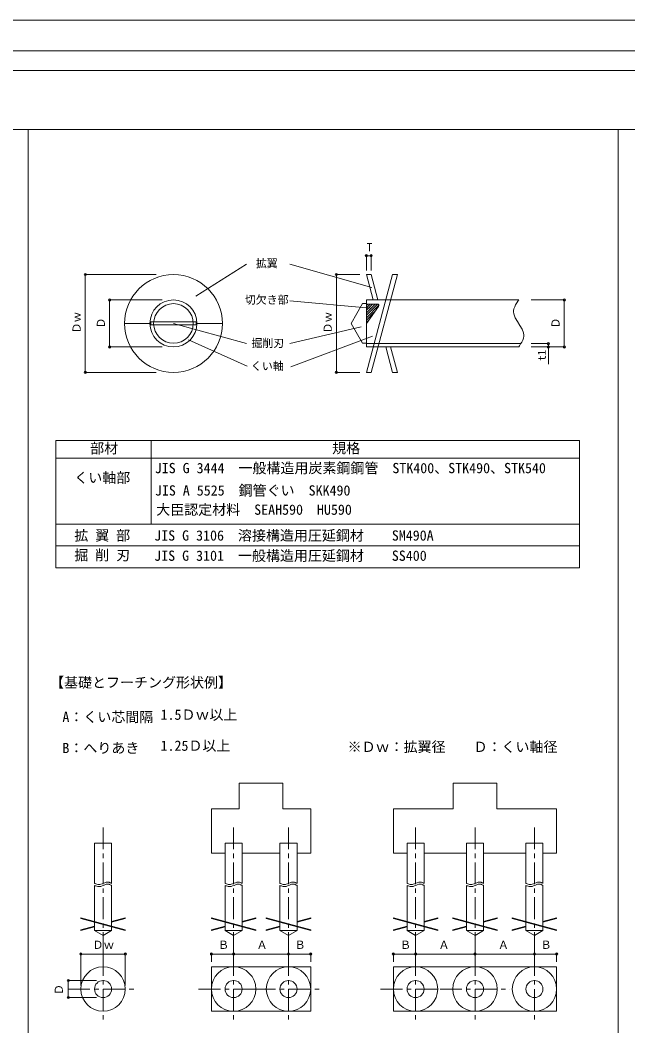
# Model space of a CAD drawing. Units: millimetres, scale not verified. Extents: x -5940 to 5926, y -4200 to 4200.
# Drawn here: x -37 to 2744, y -405 to 4200 of the extents above; entities that cross this region are included whole.
import ezdxf
from ezdxf.enums import TextEntityAlignment as Align

# ---------------------------------------------------------------- set-up
doc = ezdxf.new("R2010")
doc.units = ezdxf.units.MM
doc.header["$LTSCALE"] = 20
doc.header["$PDMODE"] = 32
doc.header["$PDSIZE"] = 10
doc.linetypes.add('CHAIN1', pattern=[8, 5, -1, 1, -1])
for name, color, linetype, lineweight in [('0-2__J_POINT', 7, 'Continuous', 18), ('0-5_HYOU', 7, 'Continuous', 18), ('0-8_TEXT', 7, 'Continuous', 18), ('0-9_WAKU', 7, 'Continuous', 18), ('1-0', 7, 'Continuous', 18), ('F-0', 7, 'Continuous', 18), ('F-2', 7, 'Continuous', 18), ('F-F', 7, 'Continuous', 18)]:
    doc.layers.add(name, color=color, linetype=linetype, lineweight=lineweight)
doc.styles.add('ＭＳ ゴシック', font='')
doc.styles.get('ＭＳ ゴシック').set_extended_font_data('MS Gothic')

msp = doc.modelspace()

# ---------------------------------------------------------------- linework, layer by layer
at = {"layer": '0-2__J_POINT'}
for p, q in [((1547.45, 3120.98), (1569.29, 3120.98)), ((1547.45, 3120.98), (1547.45, 3053.45)), ((1569.29, 3053.45), (1569.29, 3120.98)), ((999.12, 3081.73), (767.86, 2936.52)), ((1197.47, 3081.73), (1572.43, 2975.77)), ((261.46, 3034.99), (585.53, 3034.99)), ((1410.43, 3034.99), (1410.43, 2586.97)), ((1410.43, 3034.99), (1516.95, 3034.99)), ((1547.45, 3034.99), (1569.29, 3034.99)), ((1667.5, 3034.99), (1547.45, 2586.97)), ((1578.63, 2918.62), (1547.45, 3034.99)), ((1569.29, 2586.97), (1689.34, 3034.99)), ((1569.29, 3034.99), (1600.48, 2918.62)), ((1667.5, 3034.99), (1689.34, 3034.99)), ((1197.47, 2915.27), (1564.88, 2881.65)), ((1477.85, 2810.98), (1530.27, 2901.78)), ((1547.45, 2901.78), (1530.27, 2901.78)), ((1547.45, 2918.62), (1547.45, 2703.35)), ((1547.45, 2918.62), (2244.46, 2918.62)), ((2452.89, 2918.62), (2301.06, 2918.62)), ((2452.89, 2703.35), (2452.89, 2918.62)), ((560.64, 2817.84), (560.64, 2810.98)), ((560.64, 2817.84), (664.85, 2817.84)), ((560.64, 2804.13), (560.64, 2810.98)), ((769.06, 2817.84), (664.85, 2817.84)), ((664.85, 2810.98), (999.12, 2719.44)), ((769.06, 2817.84), (769.06, 2810.98)), ((769.06, 2804.13), (769.06, 2810.98)), ((1477.85, 2810.98), (1530.27, 2720.18)), ((560.64, 2804.13), (664.85, 2804.13)), ((769.06, 2804.13), (664.85, 2804.13)), ((1197.47, 2719.44), (1523.86, 2794.76)), ((1547.45, 2720.18), (1530.27, 2720.18)), ((2254.42, 2718.83), (1547.45, 2718.83)), ((612.73, 2703.35), (372.51, 2703.35)), ((1547.45, 2703.35), (2244.46, 2703.35)), ((1636.32, 2703.35), (1667.5, 2586.97)), ((1689.34, 2586.97), (1658.16, 2703.35)), ((2380.37, 2703.35), (2301.06, 2703.35)), ((2452.89, 2703.35), (2301.06, 2703.35)), ((1410.43, 2586.97), (1516.95, 2586.97)), ((1547.45, 2586.97), (1569.29, 2586.97)), ((1667.5, 2586.97), (1689.34, 2586.97)), ((126.42, 2275.19), (2363.43, 2275.19)), ((126.42, 2275.19), (2522.59, 2275.19)), ((126.42, 2275.19), (126.42, 1893.52)), ((126.42, 2275.19), (126.42, 1692.6)), ((2522.59, 2275.19), (2522.59, 1692.6)), ((126.42, 2193.52), (2522.59, 2193.52)), ((126.42, 1892.6), (2522.59, 1892.6)), ((126.42, 1792.6), (2522.59, 1792.6)), ((126.42, 1692.6), (2522.59, 1692.6)), ((1065.58, 706.15), (965.58, 706.15)), ((965.58, 706.15), (965.58, 587.93)), ((1065.58, 706.15), (1165.58, 706.15)), ((1165.58, 706.15), (1165.58, 587.93)), ((2044.59, 706.15), (2144.59, 706.15)), ((2144.59, 706.15), (2144.59, 587.93)), ((838.54, 587.93), (838.54, 384.89)), ((838.54, 587.93), (965.58, 587.93)), ((1165.58, 587.93), (1292.62, 587.93)), ((1671.12, 384.89), (1671.12, 587.93)), ((1671.12, 587.93), (1944.59, 587.93)), ((2144.59, 587.93), (2418.05, 587.93)), ((2418.05, 384.89), (2418.05, 587.93)), ((303.71, 246.91), (303.71, 430.84)), ((901.05, 246.91), (901.05, 430.84)), ((1152.05, 246.91), (1152.05, 430.84)), ((1733.63, 246.91), (1733.63, 430.84)), ((2005.55, 246.91), (2005.55, 430.84)), ((2277.48, 246.91), (2277.48, 430.84)), ((901.05, 384.89), (838.54, 384.89)), ((979.12, 384.89), (1152.05, 384.89)), ((1671.12, 384.89), (1733.63, 384.89)), ((1811.7, 384.89), (2005.55, 384.89)), ((2083.62, 384.89), (2277.48, 384.89)), ((2355.55, 384.89), (2418.05, 384.89)), ((241.2, 88.71), (444.28, 34.3)), ((241.2, 88.71), (241.2, 85.69)), ((241.2, 85.69), (444.28, 31.27)), ((241.2, 34.3), (303.71, 51.05)), ((303.71, 48.02), (241.2, 31.27)), ((381.77, 71.96), (444.28, 88.71)), ((444.28, 85.69), (381.77, 68.94)), ((444.28, 85.69), (444.28, 88.71)), ((838.54, 88.71), (1041.62, 34.3)), ((838.54, 88.71), (838.54, 85.69)), ((838.54, 85.69), (1041.62, 31.27)), ((838.54, 34.3), (901.05, 51.05)), ((901.05, 48.02), (838.54, 31.27)), ((979.12, 71.96), (1041.62, 88.71)), ((1041.62, 85.69), (979.12, 68.94)), ((1041.62, 85.69), (1041.62, 88.71)), ((1089.54, 88.71), (1292.62, 34.3)), ((1089.54, 88.71), (1089.54, 85.69)), ((1089.54, 85.69), (1292.62, 31.27)), ((1089.54, 34.3), (1152.05, 51.05)), ((1152.05, 48.02), (1089.54, 31.27)), ((1230.12, 71.96), (1292.62, 88.71)), ((1292.62, 85.69), (1230.12, 68.94)), ((1292.62, 85.69), (1292.62, 88.71)), ((1671.12, 88.71), (1874.2, 34.3)), ((1671.12, 88.71), (1671.12, 85.69)), ((1671.12, 85.69), (1874.2, 31.27)), ((1671.12, 34.3), (1733.63, 51.05)), ((1733.63, 48.02), (1671.12, 31.27)), ((1811.7, 71.96), (1874.2, 88.71)), ((1874.2, 85.69), (1811.7, 68.94)), ((1874.2, 85.69), (1874.2, 88.71)), ((1943.05, 88.71), (2146.13, 34.3)), ((1943.05, 88.71), (1943.05, 85.69)), ((1943.05, 85.69), (2146.13, 31.27)), ((1943.05, 34.3), (2005.55, 51.05)), ((2005.55, 48.02), (1943.05, 31.27)), ((2083.62, 71.96), (2146.13, 88.71)), ((2146.13, 85.69), (2083.62, 68.94)), ((2146.13, 85.69), (2146.13, 88.71)), ((2214.97, 88.71), (2418.05, 34.3)), ((2214.97, 88.71), (2214.97, 85.69)), ((2214.97, 85.69), (2418.05, 31.27)), ((2214.97, 34.3), (2277.48, 51.05)), ((2277.48, 48.02), (2214.97, 31.27)), ((2355.55, 71.96), (2418.05, 88.71)), ((2418.05, 85.69), (2355.55, 68.94)), ((2418.05, 85.69), (2418.05, 88.71)), ((241.2, 34.3), (241.2, 31.27)), ((303.71, 31.27), (342.74, 8.74)), ((381.77, 31.27), (342.74, 8.74)), ((444.28, 31.27), (444.28, 34.3)), ((838.54, 34.3), (838.54, 31.27)), ((901.05, 31.27), (940.08, 8.74)), ((979.12, 31.27), (940.08, 8.74)), ((1041.62, 31.27), (1041.62, 34.3)), ((1089.54, 34.3), (1089.54, 31.27)), ((1152.05, 31.27), (1191.08, 8.74)), ((1230.12, 31.27), (1191.08, 8.74)), ((1292.62, 31.27), (1292.62, 34.3)), ((1671.12, 34.3), (1671.12, 31.27)), ((1733.63, 31.27), (1772.66, 8.74)), ((1811.7, 31.27), (1772.66, 8.74)), ((1874.2, 31.27), (1874.2, 34.3)), ((1943.05, 34.3), (1943.05, 31.27)), ((2005.55, 31.27), (2044.59, 8.74)), ((2083.62, 31.27), (2044.59, 8.74)), ((2146.13, 31.27), (2146.13, 34.3)), ((2214.97, 34.3), (2214.97, 31.27)), ((2277.48, 31.27), (2316.51, 8.74)), ((2355.55, 31.27), (2316.51, 8.74)), ((2418.05, 31.27), (2418.05, 34.3)), ((838.54, -76.72), (1292.62, -76.72)), ((838.54, -76.72), (838.54, -112.05)), ((940.08, -76.72), (940.08, -112.05)), ((1191.08, -76.72), (1191.08, -112.05)), ((1292.62, -76.72), (1292.62, -112.05)), ((1671.12, -76.72), (1671.12, -112.05)), ((1772.66, -76.72), (1772.66, -112.05)), ((2418.05, -135.18), (2418.05, -338.26)), ((183.46, -197.68), (312.99, -197.68))]:
    msp.add_line(p, q, dxfattribs=at)
at = {"layer": '0-2__J_POINT', "color": 4, "lineweight": 9}
msp.add_line((2380.37, 2703.35), (2301.06, 2703.35), dxfattribs=at)
at = {"layer": '0-2__J_POINT', "linetype": 'CHAIN1'}
for p, q in [((342.74, -76.72), (342.74, 507.82)), ((940.08, -76.72), (940.08, 507.82)), ((1191.08, -76.72), (1191.08, 507.82)), ((1772.66, -76.72), (1772.66, 507.82)), ((2044.59, -76.72), (2044.59, 507.82)), ((2316.51, -76.72), (2316.51, 507.82)), ((342.74, -76.72), (342.74, -396.72)), ((940.08, -76.72), (940.08, -396.72)), ((1191.08, -76.72), (1191.08, -396.72)), ((1772.66, -76.72), (1772.66, -396.72)), ((2044.59, -76.72), (2044.59, -396.72)), ((2316.51, -76.72), (2316.51, -396.72)), ((182.74, -236.72), (502.74, -236.72)), ((780.08, -236.72), (1100.08, -236.72)), ((1031.08, -236.72), (1351.08, -236.72)), ((1612.66, -236.72), (1932.66, -236.72)), ((1884.59, -236.72), (2204.59, -236.72))]:
    msp.add_line(p, q, dxfattribs=at)
at = {"layer": '0-2__J_POINT'}
for points in [[(261.46, 3034.99), (261.46, 2586.97), (585.53, 2586.97)], [(372.51, 2703.35), (372.51, 2918.62), (612.73, 2918.62)], [(2244.46, 2918.62), (2241.11, 2913.55), (2235.49, 2904.81), (2230.36, 2896.08), (2226.02, 2887.34), (2222.78, 2878.6), (2220.94, 2869.87), (2220.63, 2864.8), (2221.82, 2854.67), (2228.43, 2837.19), (2238.71, 2819.72), (2250.21, 2802.25), (2260.5, 2784.77), (2267.11, 2767.3), (2268.29, 2757.17), (2267.99, 2752.1), (2266.14, 2743.36), (2262.9, 2734.63), (2258.56, 2725.89), (2253.43, 2717.15), (2247.82, 2708.42), (2244.46, 2703.35)], [(2301.06, 2718.83), (2380.37, 2718.83), (2380.37, 2703.35), (2380.37, 2625.27)], [(2044.59, 706.15), (1944.59, 706.15), (1944.59, 587.93)], [(1230.12, 384.89), (1292.62, 384.89), (1292.62, 587.93)], [(381.77, 246.91), (381.77, 430.84), (303.71, 430.84)], [(979.12, 246.91), (979.12, 430.84), (901.05, 430.84)], [(1230.12, 246.91), (1230.12, 430.84), (1152.05, 430.84)], [(1811.7, 246.91), (1811.7, 430.84), (1733.63, 430.84)], [(2083.62, 246.91), (2083.62, 430.84), (2005.55, 430.84)], [(2355.55, 246.91), (2355.55, 430.84), (2277.48, 430.84)], [(303.71, 246.91), (306.03, 246.11), (310.04, 244.77), (314.05, 243.6), (318.05, 242.67), (322.05, 242.1), (326.04, 241.98), (328.36, 242.16), (332, 242.82), (338.27, 244.85), (344.5, 247.48), (350.69, 250.16), (356.83, 252.31), (362.91, 253.37), (366.41, 253.26), (367.87, 253.02), (370.38, 252.37), (372.88, 251.45), (375.37, 250.33), (377.85, 249.07), (380.33, 247.72), (381.77, 246.91)], [(303.71, 31.27), (303.71, 237.4), (306.03, 236.59), (310.04, 235.26), (314.05, 234.08), (318.05, 233.16), (322.05, 232.59), (326.04, 232.47), (328.36, 232.64), (332, 233.31), (338.27, 235.33), (344.5, 237.97), (350.69, 240.64), (356.83, 242.8), (362.91, 243.85), (366.41, 243.74), (367.87, 243.5), (370.38, 242.85), (372.88, 241.94), (375.37, 240.82), (377.85, 239.56), (380.33, 238.2), (381.77, 237.4)], [(303.71, 31.27), (381.77, 31.27), (381.77, 237.4)], [(901.05, 246.91), (903.37, 246.11), (907.38, 244.77), (911.39, 243.6), (915.39, 242.67), (919.39, 242.1), (923.39, 241.98), (925.7, 242.16), (929.35, 242.82), (935.61, 244.85), (941.84, 247.48), (948.03, 250.16), (954.17, 252.31), (960.26, 253.37), (963.75, 253.26), (965.21, 253.02), (967.72, 252.37), (970.22, 251.45), (972.71, 250.33), (975.2, 249.07), (977.68, 247.72), (979.12, 246.91)], [(901.05, 31.27), (901.05, 237.4), (903.37, 236.59), (907.38, 235.26), (911.39, 234.08), (915.39, 233.16), (919.39, 232.59), (923.39, 232.47), (925.7, 232.64), (929.35, 233.31), (935.61, 235.33), (941.84, 237.97), (948.03, 240.64), (954.17, 242.8), (960.26, 243.85), (963.75, 243.74), (965.21, 243.5), (967.72, 242.85), (970.22, 241.94), (972.71, 240.82), (975.2, 239.56), (977.68, 238.2), (979.12, 237.4)], [(901.05, 31.27), (979.12, 31.27), (979.12, 237.4)], [(1152.05, 246.91), (1154.37, 246.11), (1158.38, 244.77), (1162.39, 243.6), (1166.39, 242.67), (1170.39, 242.1), (1174.39, 241.98), (1176.7, 242.16), (1180.34, 242.82), (1186.61, 244.85), (1192.84, 247.48), (1199.03, 250.16), (1205.17, 252.31), (1211.26, 253.37), (1214.75, 253.26), (1216.21, 253.02), (1218.72, 252.37), (1221.22, 251.45), (1223.71, 250.33), (1226.2, 249.07), (1228.68, 247.72), (1230.12, 246.91)], [(1152.05, 31.27), (1152.05, 237.4), (1154.37, 236.59), (1158.38, 235.26), (1162.39, 234.08), (1166.39, 233.16), (1170.39, 232.59), (1174.39, 232.47), (1176.7, 232.64), (1180.34, 233.31), (1186.61, 235.33), (1192.84, 237.97), (1199.03, 240.64), (1205.17, 242.8), (1211.26, 243.85), (1214.75, 243.74), (1216.21, 243.5), (1218.72, 242.85), (1221.22, 241.94), (1223.71, 240.82), (1226.2, 239.56), (1228.68, 238.2), (1230.12, 237.4)], [(1152.05, 31.27), (1230.12, 31.27), (1230.12, 237.4)], [(1733.63, 246.91), (1735.95, 246.11), (1739.96, 244.77), (1743.97, 243.6), (1747.97, 242.67), (1751.97, 242.1), (1755.97, 241.98), (1758.28, 242.16), (1761.92, 242.82), (1768.19, 244.85), (1774.42, 247.48), (1780.61, 250.16), (1786.75, 252.31), (1792.84, 253.37), (1796.33, 253.26), (1797.79, 253.02), (1800.3, 252.37), (1802.8, 251.45), (1805.29, 250.33), (1807.77, 249.07), (1810.26, 247.72), (1811.7, 246.91)], [(1733.63, 31.27), (1733.63, 237.4), (1735.95, 236.59), (1739.96, 235.26), (1743.97, 234.08), (1747.97, 233.16), (1751.97, 232.59), (1755.97, 232.47), (1758.28, 232.64), (1761.92, 233.31), (1768.19, 235.33), (1774.42, 237.97), (1780.61, 240.64), (1786.75, 242.8), (1792.84, 243.85), (1796.33, 243.74), (1797.79, 243.5), (1800.3, 242.85), (1802.8, 241.94), (1805.29, 240.82), (1807.77, 239.56), (1810.26, 238.2), (1811.7, 237.4)], [(1733.63, 31.27), (1811.7, 31.27), (1811.7, 237.4)], [(2005.55, 246.91), (2007.88, 246.11), (2011.89, 244.77), (2015.9, 243.6), (2019.9, 242.67), (2023.9, 242.1), (2027.89, 241.98), (2030.2, 242.16), (2033.85, 242.82), (2040.12, 244.85), (2046.35, 247.48), (2052.54, 250.16), (2058.68, 252.31), (2064.76, 253.37), (2068.26, 253.26), (2069.72, 253.02), (2072.23, 252.37), (2074.72, 251.45), (2077.21, 250.33), (2079.7, 249.07), (2082.18, 247.72), (2083.62, 246.91)], [(2005.55, 31.27), (2005.55, 237.4), (2007.88, 236.59), (2011.89, 235.26), (2015.9, 234.08), (2019.9, 233.16), (2023.9, 232.59), (2027.89, 232.47), (2030.2, 232.64), (2033.85, 233.31), (2040.12, 235.33), (2046.35, 237.97), (2052.54, 240.64), (2058.68, 242.8), (2064.76, 243.85), (2068.26, 243.74), (2069.72, 243.5), (2072.23, 242.85), (2074.72, 241.94), (2077.21, 240.82), (2079.7, 239.56), (2082.18, 238.2), (2083.62, 237.4)], [(2005.55, 31.27), (2083.62, 31.27), (2083.62, 237.4)], [(2277.48, 246.91), (2279.81, 246.11), (2283.81, 244.77), (2287.82, 243.6), (2291.83, 242.67), (2295.82, 242.1), (2299.82, 241.98), (2302.13, 242.16), (2305.78, 242.82), (2312.04, 244.85), (2318.27, 247.48), (2324.46, 250.16), (2330.6, 252.31), (2336.69, 253.37), (2340.18, 253.26), (2341.64, 253.02), (2344.15, 252.37), (2346.65, 251.45), (2349.14, 250.33), (2351.63, 249.07), (2354.11, 247.72), (2355.55, 246.91)], [(2277.48, 31.27), (2277.48, 237.4), (2279.81, 236.59), (2283.81, 235.26), (2287.82, 234.08), (2291.83, 233.16), (2295.82, 232.59), (2299.82, 232.47), (2302.13, 232.64), (2305.78, 233.31), (2312.04, 235.33), (2318.27, 237.97), (2324.46, 240.64), (2330.6, 242.8), (2336.69, 243.85), (2340.18, 243.74), (2341.64, 243.5), (2344.15, 242.85), (2346.65, 241.94), (2349.14, 240.82), (2351.63, 239.56), (2354.11, 238.2), (2355.55, 237.4)], [(2277.48, 31.27), (2355.55, 31.27), (2355.55, 237.4)], [(241.2, -219.89), (241.2, -76.72), (444.28, -76.72), (444.28, -219.89)], [(1671.12, -76.72), (2418.05, -76.72), (2418.05, -112.05)], [(2418.05, -135.18), (1671.12, -135.18), (1671.12, -338.26), (2418.05, -338.26)], [(183.46, -197.68), (183.46, -275.75), (312.99, -275.75)]]:
    msp.add_lwpolyline(points, dxfattribs=at)
msp.add_lwpolyline([(1292.62, -338.26), (838.54, -338.26), (838.54, -135.18), (1292.62, -135.18)], close=True, dxfattribs=at)
for centre, radius in [((664.85, 2810.98), 224.01), ((664.85, 2810.98), 107.64), ((664.85, 2810.98), 90.8), ((342.74, -236.72), 101.54), ((940.08, -236.72), 101.54), ((1191.08, -236.72), 101.54), ((1772.66, -236.72), 101.54), ((2044.59, -236.72), 101.54), ((2316.51, -236.72), 101.54), ((342.74, -236.72), 39.03), ((940.08, -236.72), 39.03), ((1191.08, -236.72), 39.03), ((1772.66, -236.72), 39.03), ((2044.59, -236.72), 39.03), ((2316.51, -236.72), 39.03)]:
    msp.add_circle(centre, radius, dxfattribs=at)
at = {"layer": '0-2__J_POINT', "color": 4}
for p in [(1547.45, 3120.98), (1569.29, 3120.98), (261.46, 3034.99), (1410.43, 3034.99), (372.51, 2918.62), (2452.89, 2918.62), (2380.37, 2718.83), (372.51, 2703.35), (2380.37, 2703.35), (2452.89, 2703.35), (261.46, 2586.97), (1410.43, 2586.97), (241.2, -76.72), (444.28, -76.72), (838.54, -76.72), (940.08, -76.72), (1191.08, -76.72), (1292.62, -76.72), (1671.12, -76.72), (1772.66, -76.72), (2044.59, -76.72), (2316.51, -76.72), (2418.05, -76.72), (183.46, -197.68), (183.46, -275.75)]:
    msp.add_point(p, dxfattribs=at)
at = {"layer": '0-5_HYOU'}
for p, q in [((563.43, 2275.19), (563.43, 1893.52)), ((563.43, 1792.6), (2363.43, 1792.6))]:
    msp.add_line(p, q, dxfattribs=at)
at = {"layer": '0-9_WAKU'}
for p, q in [((0, 3699.34), (0, -3800.66)), ((2700, 3699.34), (2700, -3800.66))]:
    msp.add_line(p, q, dxfattribs=at)
at = {"layer": '1-0'}
for p, q in [((5400, 3969.34), (-5400, 3969.34)), ((5400, 3699.34), (-5400, 3699.34)), ((1597.69, 2899.96), (1547.45, 2899.96)), ((1547.45, 2859.84), (1587.57, 2899.96)), ((1547.45, 2871.16), (1576.26, 2899.96)), ((1547.45, 2882.47), (1564.94, 2899.96)), ((1547.45, 2893.78), (1553.63, 2899.96)), ((1547.45, 2848.53), (1598.79, 2899.87)), ((1547.45, 2837.21), (1604.55, 2894.32)), ((1603.37, 2888.88), (1547.45, 2810.98)), ((1547.45, 2825.9), (1585.42, 2863.86)), ((1547.45, 2814.59), (1556.62, 2823.76)), ((733.76, 2735.27), (1002.72, 2615.24)), ((1201.67, 2613.02), (1575.11, 2753.06))]:
    msp.add_line(p, q, dxfattribs=at)
msp.add_arc((1597.69, 2892.96), 7, 324.325, 90, dxfattribs=at)
at = {"layer": 'F-0'}
msp.add_lwpolyline([(-5940, -4200), (5925.88, -4200), (5925.88, 4200), (-5940, 4200)], close=True, dxfattribs=at)
at = {"layer": 'F-2'}
msp.add_lwpolyline([(-5800.01, -4060.01), (5785.85, -4060.01), (5785.85, 4060.01), (-5800.01, 4060.01)], dxfattribs=at)
at = {"layer": 'F-F'}
for p, q in [((557.22, 2810.98), (440.84, 2810.98)), ((772.48, 2810.98), (888.86, 2810.98))]:
    msp.add_line(p, q, dxfattribs=at)

# ---------------------------------------------------------------- texts
at = {"layer": '0-2__J_POINT', "color": 4, "style": 'ＭＳ ゴシック'}
for s, p in [('T', (1548.92, 3131)), ('拡翼', (1041.76, 3056.72)), ('切欠き部', (991.61, 2889.76)), ('掘削刃', (1021.67, 2691.78)), ('くい軸', (1019.16, 2586.34)), ('Ｄｗ', (294.4, -63.87)), ('Ｂ', (869.16, -63.73)), ('Ａ', (1044.98, -63.87)), ('Ｂ', (1219.25, -63.73)), ('Ｂ', (1701.74, -63.73)), ('Ａ', (1877.56, -63.87)), ('Ａ', (2149.49, -63.87)), ('Ｂ', (2344.69, -63.73))]:
    msp.add_text(s, height=36.66, dxfattribs=at).set_placement(p, align=Align.BOTTOM_LEFT)
for s, p in [('Ｄｗ', (251.46, 2764.93)), ('Ｄｗ', (1400.43, 2764.93)), ('Ｄ', (362.51, 2787.59)), ('Ｄ', (2442.89, 2787.59)), ('t1', (2379.44, 2640.29)), ('Ｄ', (169.88, -263.97))]:
    msp.add_text(s, height=36.66, rotation=90, dxfattribs=at).set_placement(p, align=Align.BOTTOM_LEFT)
at = {"layer": '0-8_TEXT', "style": 'ＭＳ ゴシック'}
for s, p in [('部材', (283.8, 2201.82)), ('規格', (1390.99, 2202.11)), ('JIS G 3444\u3000一般構造用炭素鋼鋼管\u3000STK400、STK490、STK540', (579.23, 2111.27)), ('くい軸部', (211.18, 2067.13)), ('JIS A 5525\u3000鋼管ぐい\u3000SKK490', (579.91, 2008.85)), ('大臣認定材料\u3000SEAH590\u3000HU590', (586.13, 1920.87)), ('拡 翼 部', (211.08, 1802.6)), ('JIS G 3106  溶接構造用圧延鋼材\u3000\u3000SM490A', (576.82, 1802.6)), ('掘 削 刃', (211.08, 1712.89)), ('JIS G 3101\u3000一般構造用圧延鋼材\u3000\u3000SS400', (576.82, 1709.98)), ('【基礎とフーチング形状例】', (100.4, 1129.58)), ('A：くい芯間隔', (156.76, 971.66)), ('1.5Ｄｗ以上', (605.57, 982.16)), ('B：へりあき', (156.76, 829.61)), ('1.25Ｄ以上', (605.57, 840.11)), ('※Ｄｗ：拡翼径\u3000\u3000Ｄ：くい軸径', (1461.7, 834.87))]:
    msp.add_text(s, height=46.92, dxfattribs=at).set_placement(p, align=Align.BOTTOM_LEFT)

doc.saveas('drawing.dxf')
